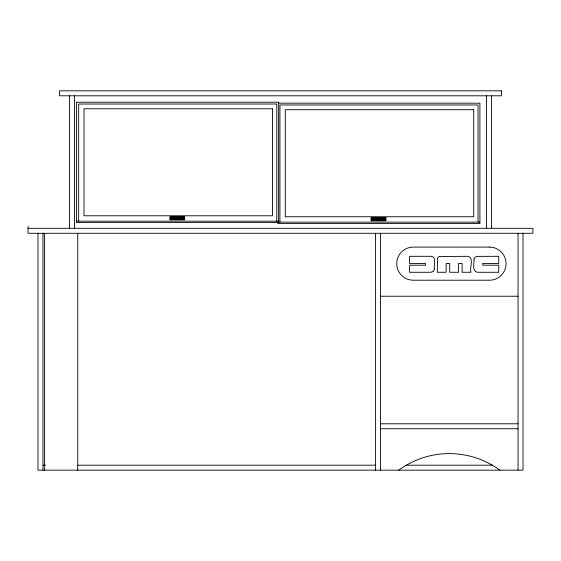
<?xml version="1.0" encoding="UTF-8"?>
<svg xmlns="http://www.w3.org/2000/svg" width="561" height="561" viewBox="0 0 561 561"><rect width="100%" height="100%" fill="white"/><g stroke="black" fill="none" stroke-linecap="round" stroke-linejoin="round"><path stroke-width="0.84" d="M76.569 102.214L278.656 102.214L278.656 222.577L76.569 222.577L76.569 102.144M278.698 103.168L479.907 103.168L479.907 223.53L277.821 223.53L277.821 222.121M76.569 221.16L278.656 221.16M278.522 222.121L479.907 222.121M28.05 228.32L532.95 228.32L532.95 233.292L28.05 233.292L28.05 226.335M380.554 296.236L518.041 296.236M380.554 423.786L518.041 423.786M380.554 428.758L518.041 428.758M42.959 465.202L45.581 465.202M77.944 465.202L375.582 465.202M405.947 465.202L492.642 465.202M523.013 233.292L523.013 470.167L37.987 470.167L37.987 233.292M518.041 233.292L518.041 470.167M491.534 95.798L491.534 228.32M486.569 95.798L486.569 228.32M478.028 222.121L478.028 104.977L279.925 104.977L279.925 222.121M380.554 233.292L380.554 470.167M375.582 233.292L375.582 470.167M371.754 217.934L371.754 220.768M276.776 221.16L276.776 104.016L78.673 104.016L78.673 221.16M170.509 216.981L170.509 219.807M77.748 233.292L77.748 470.167M74.431 95.798L74.431 228.32M69.466 95.798L69.466 228.32M44.614 233.292L44.614 470.167M42.959 233.292L42.959 470.167M398.773 470.167A85.328 85.328 0 0 1 499.823 470.167M174.857 217.857L174.857 219.393L174.191 219.393L174.191 217.065L175.172 217.065L175.369 218.152L175.544 217.065L176.526 217.065L176.526 219.393L175.866 219.393L175.866 217.822L175.6 219.393L175.13 219.393L174.857 217.857M376.108 218.818L376.108 220.347L375.442 220.347L375.442 218.026L376.424 218.026L376.62 219.113L376.796 218.026L377.777 218.026L377.777 220.347L377.118 220.347L377.111 218.776L376.852 220.347L376.382 220.347L376.108 218.818M182.718 217.619L182.942 219.281A0.87 0.87 0 0 0 183.594 219.428L184.464 219.393L184.464 218.145L183.58 218.145C183.931 220.592 183.082 216.707 183.706 217.71C185.733 218.488 183.138 215.852 182.718 217.619M383.969 218.573L384.194 220.242A0.87 0.87 0 0 0 384.846 220.382L385.716 220.347L385.716 219.099L384.832 219.099C385.183 221.546 384.334 217.668 384.958 218.671C386.985 219.449 384.39 216.812 383.969 218.573M180.446 218.622C180.165 220.571 177.367 218.629 178.721 217.065L179.471 217.065L179.576 219.049L179.688 217.065L180.446 217.065L180.446 218.622M381.697 219.575C381.417 221.532 378.619 219.582 379.972 218.026L380.723 218.026L380.828 220.003L380.94 218.026L381.697 218.026L381.697 219.575M172.087 218.797C172.045 220.41 169.015 218.545 171.091 218.559C171.989 220.045 168.931 216.448 171.456 217.037C172.493 218.047 170.074 216.939 172.087 218.797M178.489 218.797C178.447 220.41 175.418 218.545 177.493 218.559C175.803 218.089 177.437 215.466 178.489 218.797M373.338 219.751C373.296 221.364 370.267 219.498 372.336 219.512C373.24 220.999 370.183 217.409 372.707 217.991C373.745 219.007 371.326 217.899 373.338 219.751M379.741 219.751C379.699 221.364 376.669 219.498 378.745 219.512C379.643 220.999 376.585 217.409 379.11 217.991C380.148 219.007 377.728 217.899 379.741 219.751M173.09 217.065L172.851 219.393L172.157 219.393L172.543 217.065L173.63 217.065L174.064 219.393L173.328 219.393L173.09 217.065M374.341 218.026L374.103 220.347L373.409 220.347L373.794 218.026L374.881 218.026L375.316 220.347L374.58 220.347L374.341 218.026M473.968 259.133C474.501 263.06 471.429 271.244 477.439 272.281L498.729 272.281L498.729 265.192L482.776 265.192L482.776 263.425L498.729 263.425L498.729 256.307L476.752 256.377L474.978 257.338L473.968 259.133M434.424 268.74L433.541 271.398L430.883 272.281L409.593 272.281L409.593 265.192L425.561 265.192L425.561 263.425L409.593 263.425L409.593 256.307L430.883 256.307C437.04 256.447 433.527 265.269 434.424 268.74M437.517 258.383L437.285 272.281L446.149 272.281L446.149 263.425L449.698 263.425L449.698 272.281L458.575 272.281L458.575 263.425L462.124 263.425L462.124 272.281L470.988 272.281C469.234 268.137 474.767 256.952 467.439 256.307L439.326 256.545A2.91 2.91 0 0 0 437.804 257.78L437.517 258.383M501.478 90.833L59.522 90.833L59.536 95.798L501.478 95.798L501.478 90.833M272.457 108.757L84.031 108.757L84.031 215.796L272.457 215.796L272.457 108.757M473.708 109.711L285.283 109.711L285.283 216.749L473.708 216.749L473.708 109.711M184.646 216.869L169.822 216.869L169.822 219.807L184.646 219.807L184.646 216.869M181.371 217.065L180.74 217.065L180.74 219.393L181.371 219.393L181.371 218.334L181.764 219.393L182.423 219.393L182.423 217.065L181.792 217.065L181.792 218.11L181.371 217.065M385.891 217.822L371.073 217.822L371.073 220.768L385.891 220.768L385.891 217.822M382.623 218.026L381.992 218.026L381.992 220.347L382.623 220.347L382.623 219.295L383.016 220.347L383.675 220.347L383.675 218.026L383.044 218.026L383.044 219.071L382.623 218.026M489.494 247.092L413.296 247.092A16.564 16.564 0 0 0 396.725 263.656A16.564 16.564 0 0 0 413.296 280.22L489.494 280.22A16.564 16.564 0 0 0 506.057 263.656A16.564 16.564 0 0 0 489.494 247.092"/></g></svg>
